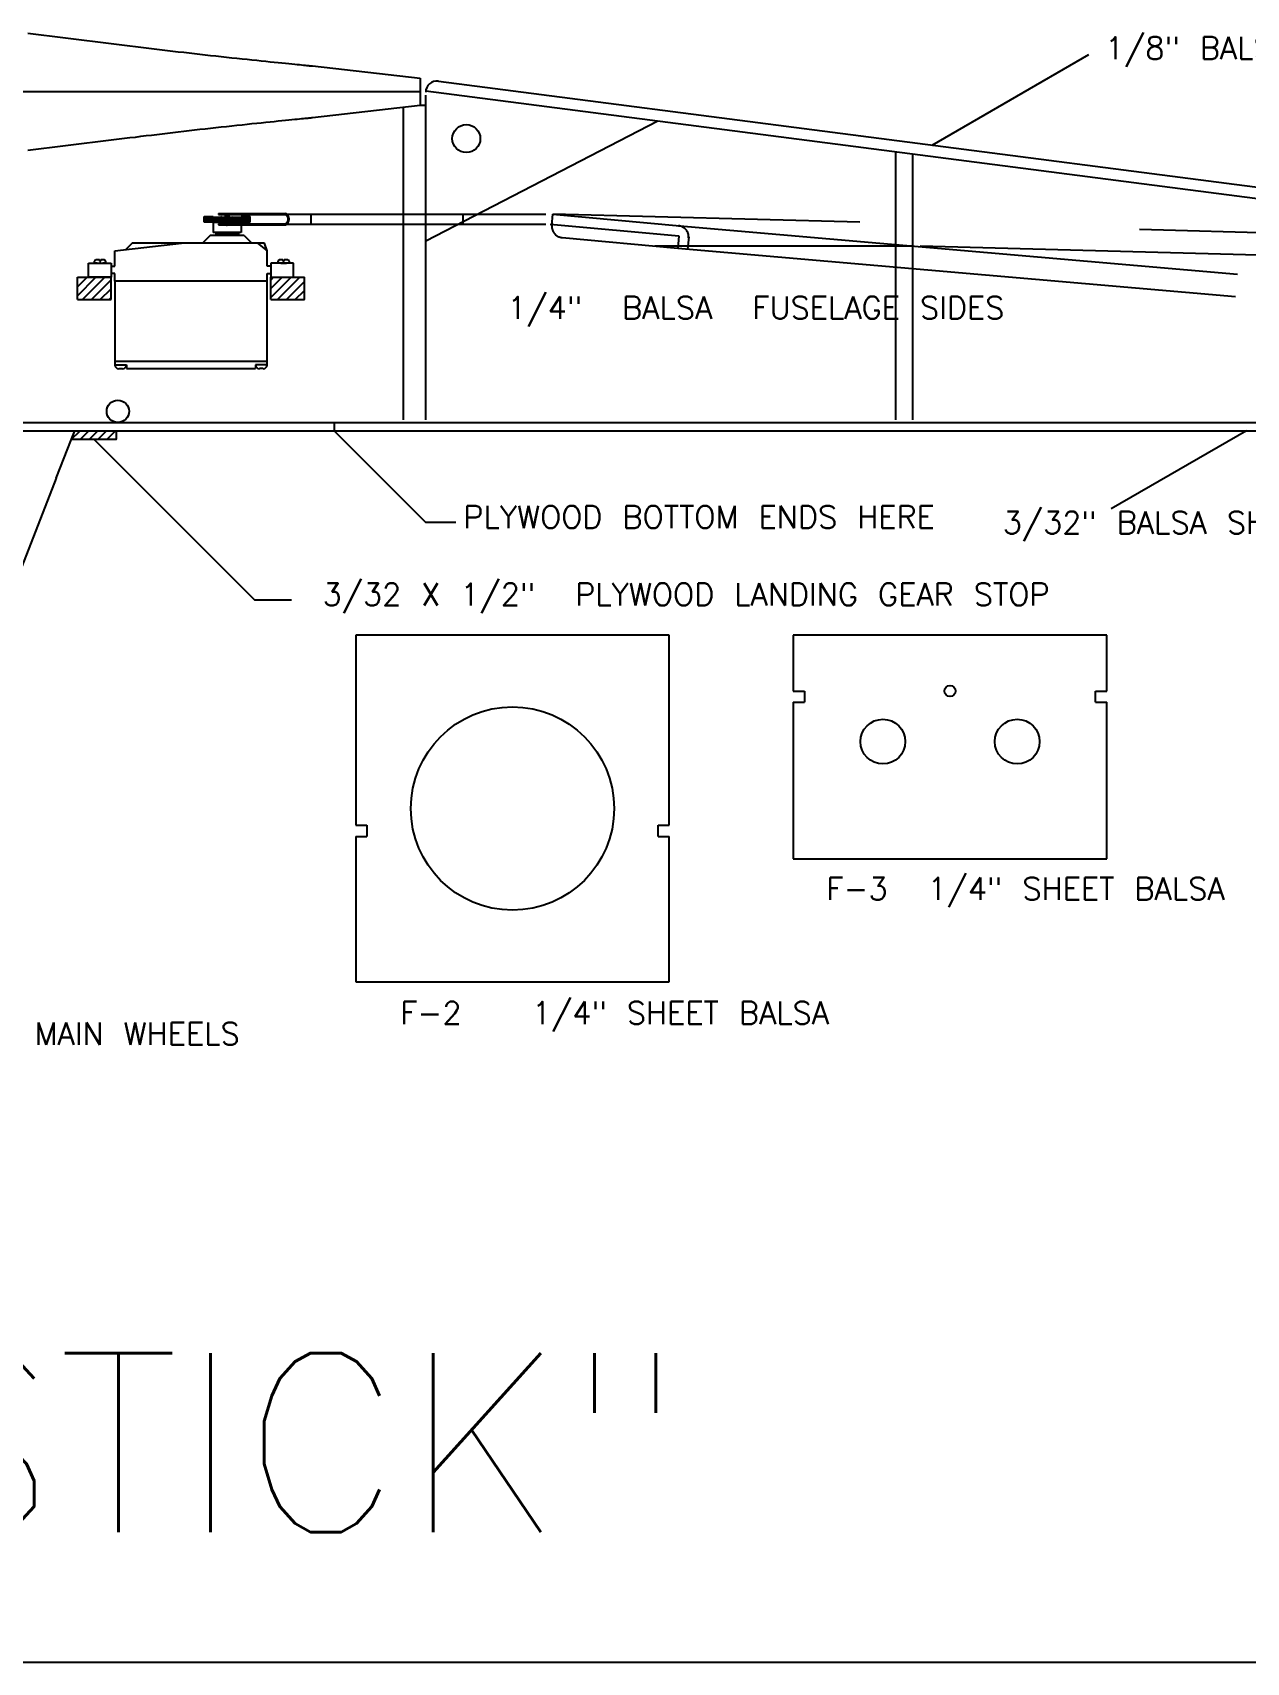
# Model space of a CAD drawing. Extents: x -766 to 850, y -844 to 880.
# Drawn here: x -139.9 to 204.4, y -100.9 to 361.5 of the extents above; entities that cross this region are included whole.
import ezdxf

# ---------------------------------------------------------------- set-up
doc = ezdxf.new("R2010")
doc.units = 0
doc.header["$LTSCALE"] = 25
doc.header["$MEASUREMENT"] = 0
doc.linetypes.add('HIDDEN', pattern=[9.525, 6.35, -3.175])
for name, color, linetype in [('1', 7, 'CONTINUOUS'), ('CONSTRUCTION', 7, 'CONTINUOUS'), ('CONTINUOUS', 7, 'CONTINUOUS'), ('DIMENSION', 7, 'CONTINUOUS'), ('LAYER1', 7, 'CONTINUOUS')]:
    doc.layers.add(name, color=color, linetype=linetype)
doc.styles.get("Standard").update_dxf_attribs({"font": 'txt.shx'})

# ---------------------------------------------------------------- blocks, each defined once
blk = doc.blocks.new('*U23')
at = {"layer": 'CONTINUOUS', "color": 7, "linetype": 'Continuous'}
for p, q in [((-127.11, 291.9), (-126.92, 292.1)), ((-127.11, 289.39), (-124.4, 292.1)), ((-127.11, 286.87), (-121.89, 292.1)), ((-125.72, 285.75), (-119.37, 292.1)), ((-123.21, 285.75), (-117.59, 291.37)), ((-72.3, 291.4), (-71.6, 292.1)), ((-72.3, 288.89), (-69.08, 292.1)), ((-72.3, 286.37), (-66.57, 292.1)), ((-70.41, 285.75), (-64.06, 292.1)), ((-120.69, 285.75), (-117.59, 288.85)), ((-67.89, 285.75), (-62.77, 290.87)), ((-65.38, 285.75), (-62.77, 288.35)), ((-118.18, 285.75), (-117.59, 286.34)), ((-62.86, 285.75), (-62.77, 285.84))]:
    blk.add_line(p, q, dxfattribs=at)
blk = doc.blocks.new('*U24')
at = {"layer": 'CONTINUOUS', "color": 7, "linetype": 'Continuous'}
for p, q in [((-128.8, 246.12), (-126.42, 248.5)), ((-126.28, 246.12), (-123.9, 248.5)), ((-123.77, 246.12), (-121.39, 248.5)), ((-121.25, 246.12), (-118.87, 248.5)), ((-118.74, 246.12), (-116.36, 248.5)), ((-116.23, 246.12), (-116.09, 246.26))]:
    blk.add_line(p, q, dxfattribs=at)

msp = doc.modelspace()

# ---------------------------------------------------------------- linework, layer by layer
at = {"layer": '1', "color": 7, "linetype": 'Continuous'}
for p, q in [((-141.21, 361.32), (-139.69, 361.13)), ((-139.69, 361.13), (-138.16, 360.95)), ((-138.16, 360.95), (-136.64, 360.76)), ((-136.64, 360.76), (-135.12, 360.58)), ((-135.12, 360.58), (-133.59, 360.4)), ((-133.59, 360.4), (-132.07, 360.21)), ((-132.07, 360.21), (-130.54, 360.02)), ((-130.54, 360.02), (-129.02, 359.84)), ((-129.02, 359.84), (-127.5, 359.65)), ((-127.5, 359.65), (-125.97, 359.46)), ((-125.97, 359.46), (-124.45, 359.28)), ((-124.45, 359.28), (-122.92, 359.09)), ((-122.92, 359.09), (-121.4, 358.9)), ((-121.4, 358.9), (-119.88, 358.71)), ((-119.88, 358.71), (-118.35, 358.52)), ((-118.35, 358.52), (-116.83, 358.34)), ((-116.83, 358.34), (-115.3, 358.15)), ((-115.3, 358.15), (-113.78, 357.96)), ((-113.78, 357.96), (-112.26, 357.77)), ((-112.26, 357.77), (-110.73, 357.59)), ((-110.73, 357.59), (-109.21, 357.4)), ((-109.21, 357.4), (-107.68, 357.21)), ((-107.68, 357.21), (-106.16, 357.03)), ((-106.16, 357.03), (-104.64, 356.84)), ((-104.64, 356.84), (-103.11, 356.66)), ((-103.11, 356.66), (-101.59, 356.48)), ((-101.59, 356.48), (-100.06, 356.29)), ((-100.06, 356.29), (-98.54, 356.11)), ((-98.54, 356.11), (-97.02, 355.93)), ((-97.02, 355.93), (-95.49, 355.76)), ((-95.49, 355.76), (-93.97, 355.58)), ((-93.97, 355.58), (-92.44, 355.41)), ((-92.44, 355.41), (-90.92, 355.23)), ((-90.92, 355.23), (-89.4, 355.06)), ((-89.4, 355.06), (-87.88, 354.9)), ((-87.88, 354.9), (-86.37, 354.73)), ((-86.37, 354.73), (-84.86, 354.57)), ((-84.86, 354.57), (-83.38, 354.41)), ((-83.38, 354.41), (-81.91, 354.25)), ((-81.91, 354.25), (-80.47, 354.1)), ((-80.47, 354.1), (-79.05, 353.95)), ((-79.05, 353.95), (-77.67, 353.8)), ((-77.67, 353.8), (-76.31, 353.66)), ((-76.31, 353.66), (-75, 353.53)), ((-75, 353.53), (-73.73, 353.4)), ((-73.73, 353.4), (-72.5, 353.27)), ((-72.5, 353.27), (-71.33, 353.15)), ((-71.33, 353.15), (-70.2, 353.04)), ((-70.2, 353.04), (-69.14, 352.93)), ((-69.14, 352.93), (-68.13, 352.83)), ((-68.13, 352.83), (-67.19, 352.73)), ((-67.19, 352.73), (-66.32, 352.65)), ((-66.32, 352.65), (-65.52, 352.57)), ((-65.52, 352.57), (-64.8, 352.5)), ((-64.8, 352.5), (-64.14, 352.43)), ((-64.14, 352.43), (-63.56, 352.37)), ((-63.56, 352.37), (-63.04, 352.32)), ((-63.04, 352.32), (-62.58, 352.27)), ((-62.58, 352.27), (-62.18, 352.23)), ((-62.18, 352.23), (-61.84, 352.2)), ((-61.84, 352.2), (-61.54, 352.17)), ((-61.54, 352.17), (-61.29, 352.14)), ((-61.29, 352.14), (-61.07, 352.12)), ((-61.07, 352.12), (-60.9, 352.11)), ((-60.9, 352.11), (-60.77, 352.09)), ((-60.77, 352.09), (-60.66, 352.08)), ((-60.66, 352.08), (-60.58, 352.07)), ((-60.58, 352.07), (-60.52, 352.07)), ((-60.52, 352.07), (-60.48, 352.06)), ((-60.48, 352.06), (-60.46, 352.06)), ((-60.46, 352.06), (-60.45, 352.06)), ((-60.45, 352.06), (-60.44, 352.06)), ((-60.44, 352.06), (-29.96, 348.55)), ((-29.96, 348.55), (-29.96, 340.93)), ((-29.96, 345.96), (-29.96, 343.53)), ((-60.44, 337.43), (-29.96, 340.93)), ((-103.11, 332.83), (-101.59, 333.01)), ((-101.59, 333.01), (-100.06, 333.2)), ((-100.06, 333.2), (-98.54, 333.38)), ((-98.54, 333.38), (-97.02, 333.55)), ((-97.02, 333.55), (-95.49, 333.73)), ((-95.49, 333.73), (-93.97, 333.91)), ((-93.97, 333.91), (-92.44, 334.08)), ((-92.44, 334.08), (-90.92, 334.25)), ((-90.92, 334.25), (-89.4, 334.42)), ((-89.4, 334.42), (-87.88, 334.59)), ((-87.88, 334.59), (-86.37, 334.76)), ((-86.37, 334.76), (-84.86, 334.92)), ((-84.86, 334.92), (-83.38, 335.08)), ((-83.38, 335.08), (-81.91, 335.24)), ((-81.91, 335.24), (-80.47, 335.39)), ((-80.47, 335.39), (-79.05, 335.54)), ((-79.05, 335.54), (-77.67, 335.69)), ((-77.67, 335.69), (-76.31, 335.83)), ((-76.31, 335.83), (-75, 335.96)), ((-75, 335.96), (-73.73, 336.09)), ((-73.73, 336.09), (-72.5, 336.22)), ((-72.5, 336.22), (-71.33, 336.34)), ((-71.33, 336.34), (-70.2, 336.45)), ((-70.2, 336.45), (-69.14, 336.56)), ((-69.14, 336.56), (-68.13, 336.66)), ((-68.13, 336.66), (-67.19, 336.75)), ((-67.19, 336.75), (-66.32, 336.84)), ((-66.32, 336.84), (-65.52, 336.92)), ((-65.52, 336.92), (-64.8, 336.99)), ((-64.8, 336.99), (-64.14, 337.06)), ((-64.14, 337.06), (-63.56, 337.12)), ((-63.56, 337.12), (-63.04, 337.17)), ((-63.04, 337.17), (-62.58, 337.22)), ((-62.58, 337.22), (-62.18, 337.26)), ((-62.18, 337.26), (-61.84, 337.29)), ((-61.84, 337.29), (-61.54, 337.32)), ((-61.54, 337.32), (-61.29, 337.34)), ((-61.29, 337.34), (-61.07, 337.37)), ((-61.07, 337.37), (-60.9, 337.38)), ((-60.9, 337.38), (-60.77, 337.4)), ((-60.77, 337.4), (-60.66, 337.41)), ((-60.66, 337.41), (-60.58, 337.42)), ((-60.58, 337.42), (-60.52, 337.42)), ((-60.52, 337.42), (-60.48, 337.43)), ((-60.48, 337.43), (-60.46, 337.43)), ((-60.46, 337.43), (-60.45, 337.43)), ((-60.45, 337.43), (-60.44, 337.43)), ((-141.21, 328.17), (-139.69, 328.36)), ((-139.69, 328.36), (-138.16, 328.54)), ((-138.16, 328.54), (-136.64, 328.72)), ((-136.64, 328.72), (-135.12, 328.91)), ((-135.12, 328.91), (-133.59, 329.09)), ((-133.59, 329.09), (-132.07, 329.28)), ((-132.07, 329.28), (-130.54, 329.47)), ((-130.54, 329.47), (-129.02, 329.65)), ((-129.02, 329.65), (-127.5, 329.84)), ((-127.5, 329.84), (-125.97, 330.03)), ((-125.97, 330.03), (-124.45, 330.21)), ((-124.45, 330.21), (-122.92, 330.4)), ((-122.92, 330.4), (-121.4, 330.59)), ((-121.4, 330.59), (-119.88, 330.78)), ((-119.88, 330.78), (-118.35, 330.96)), ((-118.35, 330.96), (-116.83, 331.15)), ((-116.83, 331.15), (-115.3, 331.34)), ((-115.3, 331.34), (-113.78, 331.53)), ((-113.78, 331.53), (-112.26, 331.72)), ((-112.26, 331.72), (-110.73, 331.9)), ((-110.73, 331.9), (-109.21, 332.09)), ((-109.21, 332.09), (-107.68, 332.28)), ((-107.68, 332.28), (-106.16, 332.46)), ((-106.16, 332.46), (-104.64, 332.65)), ((-104.64, 332.65), (-103.11, 332.83))]:
    msp.add_line(p, q, dxfattribs=at)
at = {"layer": 'CONSTRUCTION', "color": 1, "linetype": 'Continuous'}
for q in [(-28.37, 344.61), (507.92, 275.6)]:
    msp.add_line((-28.37, 345.02), q, dxfattribs=at)
at = {"layer": 'CONSTRUCTION', "color": 3, "linetype": 'HIDDEN'}
for p, q in [((-28.37, 251.68), (-28.37, 343.76)), ((-34.72, 251.68), (-34.72, 340.39)), ((104.98, 251.68), (104.98, 327.76)), ((104.98, 251.68), (104.98, 327.76)), ((109.74, 251.68), (109.74, 327.15))]:
    msp.add_line(p, q, dxfattribs=at)
at = {"layer": 'CONSTRUCTION', "color": 7, "linetype": 'Continuous'}
for p, q in [((-116.51, 299.59), (-97.64, 301.75)), ((-111.66, 301.75), (-113.47, 299.94)), ((-97.64, 301.75), (-111.66, 301.75)), ((-76.07, 301.75), (-97.64, 301.75)), ((-89.55, 303.91), (-91.71, 301.75)), ((-79.85, 303.91), (-89.55, 303.91)), ((-87.93, 304.79), (-87.93, 303.91)), ((-87.53, 304.79), (-87.53, 303.91)), ((-87.13, 304.79), (-87.13, 303.91)), ((-86.72, 304.79), (-86.72, 303.91)), ((-86.32, 304.79), (-86.32, 303.91)), ((-85.91, 304.79), (-85.91, 303.91)), ((-85.51, 304.79), (-85.51, 303.91)), ((-85.1, 304.79), (-85.1, 303.91)), ((-84.7, 304.79), (-84.7, 303.91)), ((-84.29, 304.79), (-84.29, 303.91)), ((-83.89, 304.79), (-83.89, 303.91)), ((-83.49, 304.79), (-83.49, 303.91)), ((-83.08, 304.79), (-83.08, 303.91)), ((-82.68, 304.79), (-82.68, 303.91)), ((-82.27, 304.79), (-82.27, 303.91)), ((-81.87, 304.79), (-81.87, 303.91)), ((-81.46, 304.79), (-81.46, 303.91)), ((-79.85, 303.91), (-77.69, 301.75)), ((-74.11, 301.75), (-76.07, 301.75)), ((-76.07, 301.75), (-73.38, 299.59)), ((-73.38, 299.59), (-74.11, 301.75)), ((-124.06, 296.14), (-117.59, 296.14)), ((-124.06, 292.1), (-124.06, 296.14)), ((-117.59, 296.14), (-117.59, 295.28)), ((-116.51, 295.28), (-116.51, 299.59)), ((-73.38, 295.28), (-73.38, 299.59)), ((-72.3, 296.14), (-72.3, 295.28)), ((-65.83, 296.14), (-72.3, 296.14)), ((-65.83, 292.1), (-65.83, 296.14)), ((-117.59, 292.1), (-124.06, 292.1)), ((-117.59, 295.28), (-116.51, 295.28)), ((-117.59, 295.28), (-117.59, 292.32)), ((-117.59, 293.12), (-117.59, 292.1)), ((-116.51, 293.12), (-117.59, 293.12)), ((-116.51, 290.97), (-116.51, 293.12)), ((-116.51, 290.97), (-116.51, 293.12)), ((-72.3, 295.28), (-73.38, 295.28)), ((-73.38, 293.12), (-72.3, 293.12)), ((-73.38, 290.97), (-73.38, 293.12)), ((-72.3, 295.28), (-72.3, 292.32)), ((-72.3, 293.12), (-72.3, 292.1)), ((-72.3, 292.1), (-65.83, 292.1)), ((-73.38, 290.97), (-116.51, 290.97)), ((-116.51, 290.97), (-116.51, 267.24)), ((-73.38, 267.24), (-73.38, 290.97)), ((-116.51, 268.32), (-73.38, 268.32)), ((-116.51, 267.24), (-113.28, 267.24)), ((-115.43, 266.17), (-114.35, 266.17)), ((-113.28, 267.24), (-113.28, 266.17)), ((-113.28, 266.17), (-76.61, 266.17)), ((-76.61, 267.24), (-76.61, 266.17)), ((-73.38, 267.24), (-76.61, 267.24)), ((-76.61, 267.24), (-76.61, 266.17)), ((-73.38, 267.24), (-76.61, 267.24)), ((-74.45, 266.17), (-75.53, 266.17)), ((-133.15, 235.13), (-128.85, 246.12)), ((-133.15, 235.13), (-163.68, 156.94)), ((75.87, 190.56), (75.87, 174.69)), ((164.77, 190.56), (75.87, 190.56)), ((164.77, 174.69), (164.77, 190.56)), ((75.87, 174.69), (79.05, 174.69)), ((75.87, 171.51), (79.05, 171.51)), ((75.87, 171.51), (75.87, 127.06)), ((79.05, 174.69), (79.05, 171.51)), ((161.6, 174.69), (164.77, 174.69)), ((161.6, 171.51), (161.6, 174.69)), ((161.6, 171.51), (164.77, 171.51)), ((164.77, 127.06), (164.77, 171.51)), ((75.87, 127.06), (164.77, 127.06))]:
    msp.add_line(p, q, dxfattribs=at)
for centre, radius in [((120.32, 174.69), 1.59), ((-3.77, 141.35), 28.83), ((101.27, 160.34), 6.35), ((139.37, 160.34), 6.35)]:
    msp.add_circle(centre, radius, dxfattribs=at)
for centre, start, end in [((-115.43, 267.24), 180, 270), ((-114.35, 267.24), 270, 0), ((-75.53, 267.24), 180, 270), ((-74.45, 267.24), 270, 0)]:
    msp.add_arc(centre, 1.08, start, end, dxfattribs=at)
at = {"layer": 'CONTINUOUS', "color": 5, "linetype": 'Continuous'}
for p, q in [((115.3, 329.63), (159.73, 355.28)), ((-122.47, 246.12), (-76.96, 200.61)), ((-54.33, 248.5), (-28.33, 222.5)), ((204.37, 248.5), (166.03, 226.37)), ((-19.81, 222.5), (-28.33, 222.5)), ((-76.96, 200.61), (-66.41, 200.61))]:
    msp.add_line(p, q, dxfattribs=at)
at = {"layer": 'CONTINUOUS', "color": 7, "linetype": 'Continuous'}
for p, q in [((-24.79, 347.76), (508.33, 278.75)), ((-29.96, 344.74), (-358.59, 344.74)), ((-29.96, 340.93), (-28.37, 340.93)), ((-87.12, 310.16), (-68.14, 310.16)), ((-87.12, 310.16), (-87.12, 309.88)), ((-87.12, 309.88), (-68.14, 309.88)), ((-84.87, 309.88), (-84.87, 309.35)), ((-84.62, 309.88), (-84.62, 309.35)), ((-67.84, 309.99), (-60.93, 309.99)), ((-60.93, 309.99), (-34.72, 309.99)), ((-60.93, 309.99), (-60.93, 307.15)), ((-91.2, 307.77), (-91.2, 309.35)), ((-91.2, 309.35), (-88.7, 309.35)), ((-88.7, 307.77), (-91.2, 307.77)), ((-88.7, 307.77), (-88.7, 309.35)), ((-88.7, 307.77), (-88.7, 309.35)), ((-88.7, 307.77), (-80.7, 307.77)), ((-88.7, 307.77), (-88.7, 304.79)), ((-87.12, 307.26), (-87.12, 306.98)), ((-87.12, 307.26), (-68.14, 307.26)), ((-87.12, 306.98), (-68.14, 306.98)), ((-86.57, 309.35), (-85.49, 308.56)), ((-84.87, 307.48), (-85.72, 307.48)), ((-85.72, 307.26), (-85.72, 307.48)), ((-83.91, 309.35), (-85.49, 309.35)), ((-85.49, 309.35), (-85.49, 307.77)), ((-84.87, 307.48), (-85.15, 307.48)), ((-84.87, 307.48), (-84.87, 307.87)), ((-84.87, 307.77), (-84.87, 307.48)), ((-84.87, 307.48), (-84.62, 307.48)), ((-84.62, 307.77), (-84.62, 307.48)), ((-84.62, 307.48), (-83.76, 307.48)), ((-83.91, 309.35), (-83.91, 307.77)), ((-83.91, 308.56), (-83.11, 309.35)), ((-83.76, 307.26), (-83.76, 307.48)), ((-80.7, 307.77), (-80.7, 309.35)), ((-80.7, 307.77), (-80.7, 309.35)), ((-80.7, 309.35), (-78.2, 309.35)), ((-80.7, 307.77), (-78.2, 307.77)), ((-80.7, 307.77), (-80.7, 304.79)), ((-78.2, 307.77), (-78.2, 309.35)), ((-67.84, 307.15), (-60.93, 307.15)), ((-67.1, 308.57), (-67.39, 308.57)), ((-60.93, 307.15), (-34.72, 307.15)), ((-80.7, 304.79), (-88.7, 304.79)), ((-87.93, 304.79), (-81.46, 304.79)), ((-122.27, 296.14), (-122.27, 296.7)), ((-121.52, 296.14), (-122.27, 296.14)), ((-121.87, 297.1), (-120.93, 297.1)), ((-121.52, 296.14), (-120.73, 296.14)), ((-120.93, 297.1), (-120.93, 296.7)), ((-120.93, 296.7), (-120.53, 296.7)), ((-120.73, 296.14), (-119.94, 296.14)), ((-120.53, 296.7), (-120.53, 297.1)), ((-120.53, 297.1), (-119.59, 297.1)), ((-119.19, 296.14), (-119.94, 296.14)), ((-119.19, 296.7), (-119.19, 296.14)), ((-70.23, 296.14), (-70.23, 296.7)), ((-69.48, 296.14), (-70.23, 296.14)), ((-69.83, 297.1), (-68.89, 297.1)), ((-69.48, 296.14), (-68.69, 296.14)), ((-68.89, 297.1), (-68.89, 296.7)), ((-68.89, 296.7), (-68.49, 296.7)), ((-68.69, 296.14), (-67.89, 296.14)), ((-68.49, 297.1), (-67.54, 297.1)), ((-68.49, 296.7), (-68.49, 297.1)), ((-67.15, 296.14), (-67.89, 296.14)), ((-67.15, 296.7), (-67.15, 296.14)), ((-127.11, 285.75), (-127.11, 292.1)), ((-127.11, 292.1), (-117.59, 292.1)), ((-117.59, 285.75), (-117.59, 292.1)), ((-72.3, 292.1), (-62.77, 292.1)), ((-72.3, 285.75), (-72.3, 292.1)), ((-62.77, 285.75), (-62.77, 292.1)), ((-127.11, 285.75), (-117.59, 285.75)), ((-72.3, 285.75), (-62.77, 285.75)), ((-54.33, 250.89), (-54.33, 248.5)), ((-128.85, 246.12), (-127.92, 248.5)), ((-128.85, 246.12), (-116.09, 246.12)), ((-127.92, 248.5), (-116.09, 248.5)), ((-116.09, 246.12), (-116.09, 248.5)), ((850.01, -100.94), (-766.16, -100.94))]:
    msp.add_line(p, q, dxfattribs=at)
at = {"layer": 'CONTINUOUS', "color": 3, "linetype": 'HIDDEN'}
for p, q in [((-28.37, 302.48), (37.44, 336.51)), ((-34.72, 309.99), (5.66, 309.99)), ((-17.86, 309.99), (-17.86, 307.15)), ((7.41, 306.81), (7.7, 309.97)), ((332.78, 301.48), (7.7, 309.97)), ((7.7, 309.97), (43.69, 306.66)), ((-34.72, 307.15), (5.66, 307.15)), ((6.93, 307.17), (43.43, 303.82)), ((43.29, 306.7), (43.69, 306.66)), ((43.69, 306.66), (379.86, 277.53)), ((10.28, 303.36), (43.11, 300.34)), ((109.74, 300.94), (36.59, 300.94)), ((43.43, 303.82), (43.11, 300.34)), ((46.21, 303.56), (45.89, 300.09)), ((46.21, 303.56), (46.18, 303.26)), ((270.58, 296.75), (109.5, 300.96)), ((43.11, 300.34), (379.28, 271.21))]:
    msp.add_line(p, q, dxfattribs=at)
at = {"layer": 'CONTINUOUS', "color": 7, "linetype": 'Continuous'}
for centre, radius in [((-16.86, 331.45), 3.97), ((-115.69, 254.06), 3.17)]:
    msp.add_circle(centre, radius, dxfattribs=at)
for centre, radius, start, end in [((-25.2, 344.61), 3.17, 82.6245, 180), ((-68.84, 308.57), 1.73, 293.7615, 66.2385), ((-68.89, 308.57), 1.51, 300.0123, 59.9877), ((-84.74, 306.98), 0.127, 180, 0), ((-121.87, 296.7), 0.397, 90, 180), ((-119.59, 296.7), 0.397, 0, 90), ((-69.83, 296.7), 0.397, 90, 180), ((-67.54, 296.7), 0.397, 0, 90)]:
    msp.add_arc(centre, radius, start, end, dxfattribs=at)
at = {"layer": 'CONTINUOUS', "color": 3, "linetype": 'HIDDEN'}
for centre, start, end in [((10.57, 306.52), 174.7453, 264.7453), ((43.02, 303.54), 355.0472, 85.0472)]:
    msp.add_arc(centre, 3.17, start, end, dxfattribs=at)
at = {"layer": 'CONTINUOUS', "color": 7, "linetype": 'Continuous'}
for points in [[(-91.2, 307.77), (-88.7, 307.77), (-91.2, 309.35), (-88.7, 309.35)], [(-88.7, 307.77), (-85.49, 307.77), (-88.7, 309.35), (-85.49, 309.35)], [(-85.49, 307.77), (-83.91, 307.77), (-85.49, 309.35), (-83.91, 309.35)], [(-85.49, 307.77), (-83.91, 307.77), (-85.49, 307.77), (-83.91, 307.77)], [(-83.91, 307.77), (-80.7, 307.77), (-83.91, 309.35), (-80.7, 309.35)], [(-80.7, 307.77), (-78.2, 307.77), (-80.7, 309.35), (-78.2, 309.35)]]:
    msp.add_solid(points, dxfattribs=at)
at = {"layer": 'DIMENSION', "color": 7, "linetype": 'Continuous'}
for p, q in [((40.68, 190.56), (-48.22, 190.56)), ((-48.22, 190.56), (-48.22, 136.59)), ((40.68, 136.59), (40.68, 190.56)), ((-48.22, 136.59), (-45.04, 136.59)), ((-45.04, 136.59), (-45.04, 133.41)), ((37.51, 133.41), (37.51, 136.59)), ((37.51, 136.59), (40.68, 136.59)), ((-48.22, 133.41), (-48.22, 92.14)), ((-48.22, 133.41), (-45.04, 133.41)), ((37.51, 133.41), (40.68, 133.41)), ((40.68, 92.14), (40.68, 133.41)), ((-48.22, 92.14), (40.68, 92.14))]:
    msp.add_line(p, q, dxfattribs=at)
at = {"layer": 'LAYER1', "color": 1, "linetype": 'Continuous'}
msp.add_line((-501.45, 250.89), (430.42, 250.89), dxfattribs=at)
at = {"layer": 'LAYER1', "color": 7, "linetype": 'Continuous'}
for p, q in [((-498.27, 248.5), (-127.92, 248.5)), ((-116.09, 248.5), (430.42, 248.5))]:
    msp.add_line(p, q, dxfattribs=at)

# ---------------------------------------------------------------- block references
at = {"layer": 'CONTINUOUS'}
for name in ['*U23', '*U24']:
    msp.add_blockref(name, (0, 0), dxfattribs=at)

# ---------------------------------------------------------------- texts
at = {"layer": 'CONTINUOUS', "color": 7, "linetype": 'Continuous'}
for s, height, p in [('1/8" BALSA SHEET TOP', 6.35, (164.28, 353.97)), ('1/4"  BALSA  FUSELAGE SIDES', 6.35, (-5.22, 280.28)), ('PLYWOOD BOTTOM ENDS HERE', 6.35, (-17.7, 220.93)), ('3/32" BALSA SHEET BOTTOM', 6.35, (135.27, 219.33)), ('3/32 X 1/2"  PLYWOOD LANDING GEAR STOP', 6.35, (-57.61, 198.92)), ('F-3  1/4" SHEET BALSA', 6.35, (85.22, 115.45)), ('F-2   1/4" SHEET BALSA', 6.35, (-35.62, 80.2)), ('3"  OR 3-1/4" MAIN WHEELS', 6.35, (-217.18, 74.29)), ('"CLASSIC UGLY STICK"', 50.8, (-743.84, -63.97))]:
    msp.add_text(s, height=height, dxfattribs=at).set_placement(p)

doc.saveas('drawing.dxf')
